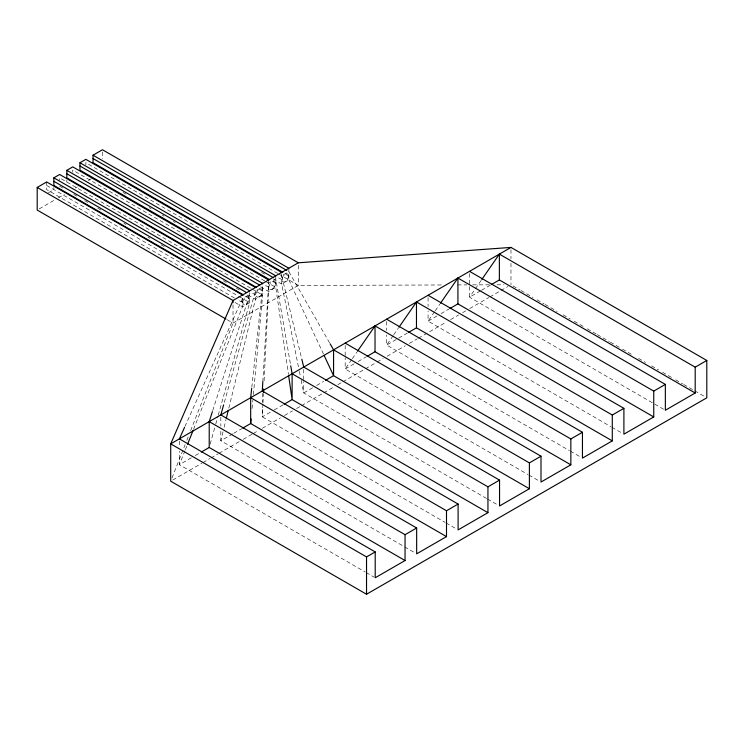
<?xml version="1.0" encoding="UTF-8"?>
<svg xmlns="http://www.w3.org/2000/svg" width="744" height="744" viewBox="0 0 744 744"><rect width="100%" height="100%" fill="white"/><g stroke="black" fill="none" stroke-linecap="round" stroke-linejoin="round"><path stroke-width="0.56" stroke-dasharray="3.72 2.79" d="M262.92 404.076L262.279 416.845L445.052 522.362M262.985 402.913L263.45 393.632M264.092 380.863L268.593 291.49L268.593 279.949M262.827 381.728L268.593 283.194L275.773 279.056L290.551 364.634M252.077 408.502L252.83 400.402M253.369 394.618L262.651 295.108L262.651 283.38M251.798 387.308L262.651 286.821L255.471 290.969L223.953 403.76M223.033 431.79L220.828 440.774L403.601 546.291M224.13 427.298L226.055 419.43M228.808 408.205L255.471 299.255L255.471 287.528M210.161 444.131L215.453 425.196M215.76 424.08L217.936 416.287M218.252 415.171L249.686 302.659L249.686 292.615M212.747 410.558L249.686 294.364L242.507 298.511L185.079 426.2M171.985 477.974L185.126 444.633M186.818 440.327L188.939 434.952M190.631 430.655L233.021 323.11L233.021 302.752M184.968 450.743L179.378 464.702L365.164 571.969M185.395 449.664L187.107 445.368M193.552 429.26L242.507 306.798L242.507 295.889M351.67 359.622L345.179 368.978L527.952 474.505M352.312 358.682L356.86 352.126M393.12 335.683L386.629 345.049L569.393 450.576M393.762 334.754L398.31 328.197M434.561 311.755L428.079 321.12L610.843 426.638M435.212 310.825L439.76 304.268M481.201 280.339L469.529 297.191L664.346 409.665M275.457 283.566L275.773 283.194L271.755 280.879M281.985 279.577L276.647 276.991M48.472 192.705L53.856 189.599L53.856 187.525M39.209 208.887L54.275 200.192M58.292 197.876L64.31 194.398M75.358 188.018L77.367 186.856M88.415 180.485L91.428 178.746M288.486 275.959L284.84 273.42M242.832 302.464L238.489 300.334M249.314 298.725L244.664 295.61M288.849 268.259L288.849 279.893L281.669 284.031L273.643 279.4M191.32 457.811L179.378 464.702L179.378 451.217M195.3 455.514L200.275 452.64M232.77 433.882L220.828 440.774L220.828 430.664M233.765 433.306L241.726 428.711M270.239 412.25L262.279 416.845L262.279 406.726M274.22 409.953L283.166 404.783M312.685 387.745L303.729 392.916L300.743 378.166M316.665 385.448L323.621 381.43M354.135 363.816L345.179 368.978L345.179 357.743M358.115 361.519L366.067 356.925M407.517 332.987L386.629 345.049L386.629 334.94M437.035 315.949L428.079 321.12L428.079 311.011M441.006 313.652L448.967 309.058M480.466 290.876L469.529 297.191L469.529 285.956M481.461 290.299L490.417 285.129M172.72 480.038L201.922 463.177M202.926 462.601L209.975 458.527M210.98 457.951L218.029 453.877M219.034 453.301L239.168 441.676M243.195 439.351L252.253 434.115M253.258 433.538L258.298 430.627M262.316 428.302L280.442 417.849M284.468 415.524L292.522 410.874M296.549 408.549L300.576 406.224M301.58 405.638L322.719 393.437M323.733 392.851L333.796 387.038M337.822 384.713L341.849 382.388M342.854 381.812L376.073 362.626M377.087 362.049L383.123 358.562M387.15 356.237L405.275 345.774M409.302 343.449L417.356 338.799M418.361 338.222L446.549 321.947M450.576 319.622L458.63 314.972M462.656 312.647L465.679 310.899M469.706 308.574L488.827 297.535M489.831 296.949L499.903 291.137M500.907 290.56L507.957 286.487M255.871 294.959L250.449 292.215M268.928 287.286L263.571 284.441M441.248 284.971L298.298 285.426L233.021 323.11L226.994 319.632M457.514 284.915L466.814 284.887M472.626 284.868L490.054 284.812M497.029 284.794L504.004 284.766M262.399 290.96L257.629 288.067M512.988 285.91L520.019 289.965M521.014 290.541L533.067 297.498M537.084 299.823L544.115 303.877M545.12 304.463L557.172 311.42M563.199 314.898L570.23 318.953M574.238 321.269L583.277 326.495M587.295 328.811L596.335 334.028M597.339 334.605L609.392 341.561M610.396 342.147L621.445 348.527M622.449 349.103L633.488 355.483M638.51 358.376L645.541 362.44M651.567 365.918L658.598 369.973M662.616 372.298L671.655 377.515M675.673 379.831L682.694 383.885M683.699 384.471L693.743 390.265M694.747 390.851L704.791 396.645M611.847 427.223L621.891 433.017M277.81 273.513L85.848 162.685L85.848 164.759M278.656 274.006L298.298 285.426L298.298 262.799M123.002 192.426L126.015 194.165M149.116 207.502L151.125 208.664M162.173 215.044L164.182 216.197M173.213 221.414L175.221 222.577M186.27 228.957L188.279 230.11M199.327 236.49L201.336 237.652M211.38 243.446L214.393 245.185M223.423 250.403L225.432 251.565M261.59 272.434L264.604 274.173M570.397 451.152L581.445 457.532M264.734 280.962L72.773 170.143L72.773 172.208M265.58 281.455L275.773 287.342L288.458 374.409M260.558 286.849L268.593 291.49L275.773 287.342L275.773 275.81M250.598 288.151L59.65 177.909L59.65 179.983M251.602 288.737L262.651 295.108L255.471 299.255L247.436 294.615M59.65 186.195L63.668 188.52M73.703 194.314L76.716 196.053M84.751 200.694L87.764 202.433M97.808 208.227L100.821 209.966M123.913 223.302L125.922 224.465M148.019 237.224L150.028 238.378M161.076 244.757L165.094 247.073M186.177 259.256L189.19 260.995M199.234 266.789L202.247 268.528M223.34 280.702L226.353 282.441M236.387 288.244L239.401 289.983M46.677 185.451L237.634 295.694M238.489 296.186L249.686 302.659L242.507 306.798L234.472 302.166M234.472 298.019L46.677 189.599L46.677 181.955M528.956 475.081L538.991 480.884M486.502 498.434L303.729 392.916L303.729 381.672M487.506 499.01L498.545 505.39M446.056 522.948L457.095 529.319M404.606 546.877L415.654 553.248M366.169 572.545L374.204 577.186M329.564 342.817L288.849 271.597L281.669 275.745L301.553 358.05M288.849 279.893L323.742 354.628M298.446 366.829L281.669 284.031L281.669 272.397M299.367 371.368L300.511 377.031M510.979 249.677L510.979 258.726M510.979 263.255L510.979 284.747M469.529 273.597L469.529 284.831M428.079 297.526L428.079 306.509M386.629 321.454L386.629 330.448M345.179 345.383L345.179 356.618M303.729 369.312L303.729 380.556M262.279 393.241L262.279 402.234M220.828 417.179L220.828 426.163M179.378 441.108L179.378 446.726M102.477 152.008L102.477 158.798M66.83 179.983L66.83 182.057M242.869 301.673L242.823 302.678A4.613 2.669 -60 0 0 245.911 304.352A4.613 2.669 -60 0 0 249.287 299.321L249.333 298.316A4.613 2.669 -60 0 0 246.245 296.642A4.613 2.669 -60 0 0 242.869 301.673M288.505 276.191L288.43 275.252A4.613 2.669 -60 0 0 283.269 276.015A4.613 2.669 -60 0 0 283.715 282.097A4.613 2.669 -60 0 0 288.505 276.191M259.228 296.67A4.613 2.669 -60 0 0 261.907 289.379A4.613 2.669 -60 0 0 256.262 292.838A4.613 2.669 -60 0 0 259.228 296.67M273.011 288.598A4.613 2.669 -60 0 0 274.508 281.437A4.613 2.669 -60 0 0 269.04 286.235A4.613 2.669 -60 0 0 273.011 288.598"/><path stroke-width="1.12" d="M263.506 392.469L263.683 388.991M262.827 381.728L262.279 391L458.099 504.06L458.099 529.905L487.943 512.672L487.943 486.827L292.122 373.767L290.746 365.778M251.109 418.918L250.672 423.541L242.711 428.135M250.672 397.696L446.502 510.756L446.502 536.601L250.672 423.541L250.672 397.696L251.677 388.461M226.325 418.314L228.25 410.446M223.637 404.876L220.828 414.929L416.659 527.989L416.659 553.834L446.502 536.601M209.222 421.625L405.052 534.685L405.052 560.53L209.222 447.479L209.222 421.625L212.393 411.664M187.544 444.298L193.124 430.33M184.605 427.251L179.378 438.858L375.209 551.918L375.209 577.763L405.052 560.53M357.501 351.187L375.023 325.909L570.843 438.96L582.45 432.264L582.45 458.109L612.293 440.876L612.293 415.031L416.473 301.98L398.951 327.258M440.402 303.329L457.923 278.042L653.744 391.102L665.35 384.406L665.35 410.251L695.194 393.018L695.194 367.173L499.373 254.113L481.852 279.4M225.99 319.046L37.2 210.05L37.2 187.432L46.677 181.955L242.507 295.015M243.66 295.033L53.856 185.451L53.856 177.816L59.65 174.468L255.471 287.528M256.624 287.491L66.83 177.909L66.83 170.33L72.773 166.888L268.593 279.949M269.756 279.716L79.952 170.143L79.952 162.75L85.848 159.346L281.669 272.397M282.832 272.267L93.028 162.685L93.028 155.198L102.477 149.749L298.298 262.799L510.979 247.417L706.8 360.468L706.8 397.808L366.532 594.251L170.711 481.201L170.711 443.861L233.021 300.492L298.298 262.799M510.979 247.417L170.711 443.861L366.532 556.921L375.209 551.918M201.271 452.073L209.222 447.479M284.162 404.206L292.122 399.612L487.943 512.672M325.612 380.277L333.572 375.683L529.393 488.743L529.393 462.898L333.572 349.838L330.131 343.821M367.062 356.348L375.023 351.754L570.843 464.814L570.843 438.96M408.512 332.419L416.473 327.825L612.293 440.876M449.962 308.481L457.923 303.887L653.744 416.947L653.744 391.102M491.412 284.552L499.373 279.958L695.194 393.018M405.052 534.685L416.659 527.989M446.502 510.756L458.099 504.06M487.943 486.827L499.55 480.122L499.55 505.966L529.393 488.743M529.393 462.898L541 456.193L541 482.038L570.843 464.814M612.293 415.031L623.9 408.335L623.9 434.18L653.744 416.947M695.194 367.173L706.8 360.468M469.529 271.346L665.35 384.406M428.079 295.275L623.9 408.335M386.629 319.204L582.45 432.264M93.028 155.198L288.849 268.259M93.028 158.537L286.84 270.435M79.952 162.75L275.773 275.81M79.952 165.996L273.764 277.893M66.83 170.33L262.651 283.38M66.83 173.761L259.637 285.082M345.179 343.133L541 456.193M53.856 177.816L249.686 290.867M53.856 181.303L246.673 292.625M37.2 187.432L233.021 300.492L233.021 302.752M499.55 480.122L303.729 367.071L301.822 359.175M324.235 355.678L333.572 375.683L333.572 349.838M288.616 375.553L292.122 399.612L292.122 373.767M499.373 254.113L499.373 279.958M457.923 278.042L457.923 303.887M416.473 301.98L416.473 327.825M375.023 325.909L375.023 351.754M366.532 556.921L366.532 594.251"/></g></svg>
